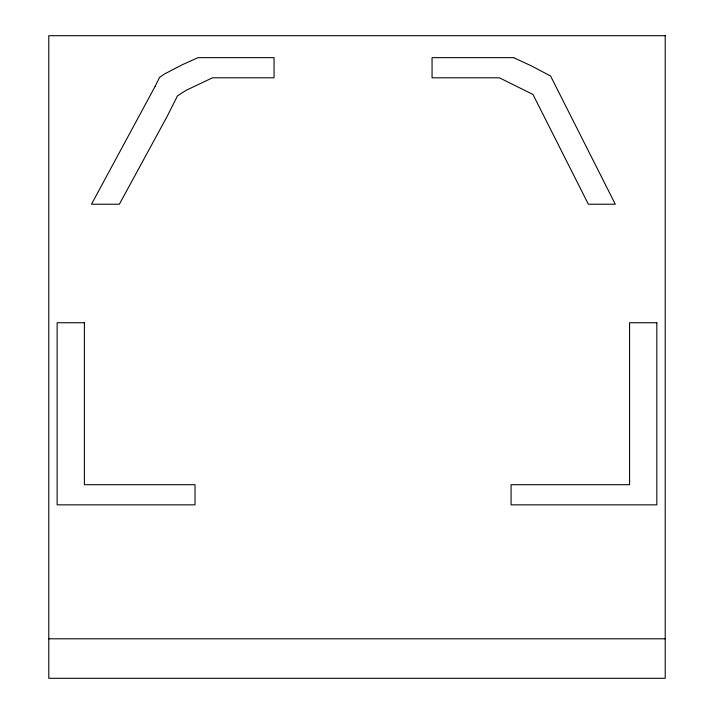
<?xml version="1.0" encoding="UTF-8"?>
<svg xmlns="http://www.w3.org/2000/svg" width="714" height="714" viewBox="0 0 714 714"><rect width="100%" height="100%" fill="white"/><g stroke="black" fill="none" stroke-linecap="round" stroke-linejoin="round"><path stroke-width="1.07" d="M48.784 638.798L665.216 638.798M155.17 86.278L91.49 204.231L119.354 204.231L167.005 116.668L177.474 95.846L186.149 90.312L212.486 77.799L274.042 77.799L274.042 57.647L198.037 57.647L182.722 64.546L164.229 74.113L159.517 77.496L155.17 86.278M665.216 35.7L48.784 35.7L48.784 678.3L665.216 678.3L665.216 35.7M513.634 57.647L432.059 57.647L432.059 77.799L499.398 77.799L532.956 94.453L588.372 204.231L615.298 204.231L550.556 75.97L530.841 65.643L513.634 57.647M84.395 322.746L57.138 322.746L57.138 504.852L195.029 504.852L195.029 484.708L84.395 484.708L84.395 322.746M656.835 322.746L629.569 322.746L629.569 484.708L511.072 484.708L511.072 504.852L656.835 504.852L656.835 322.746"/></g></svg>
